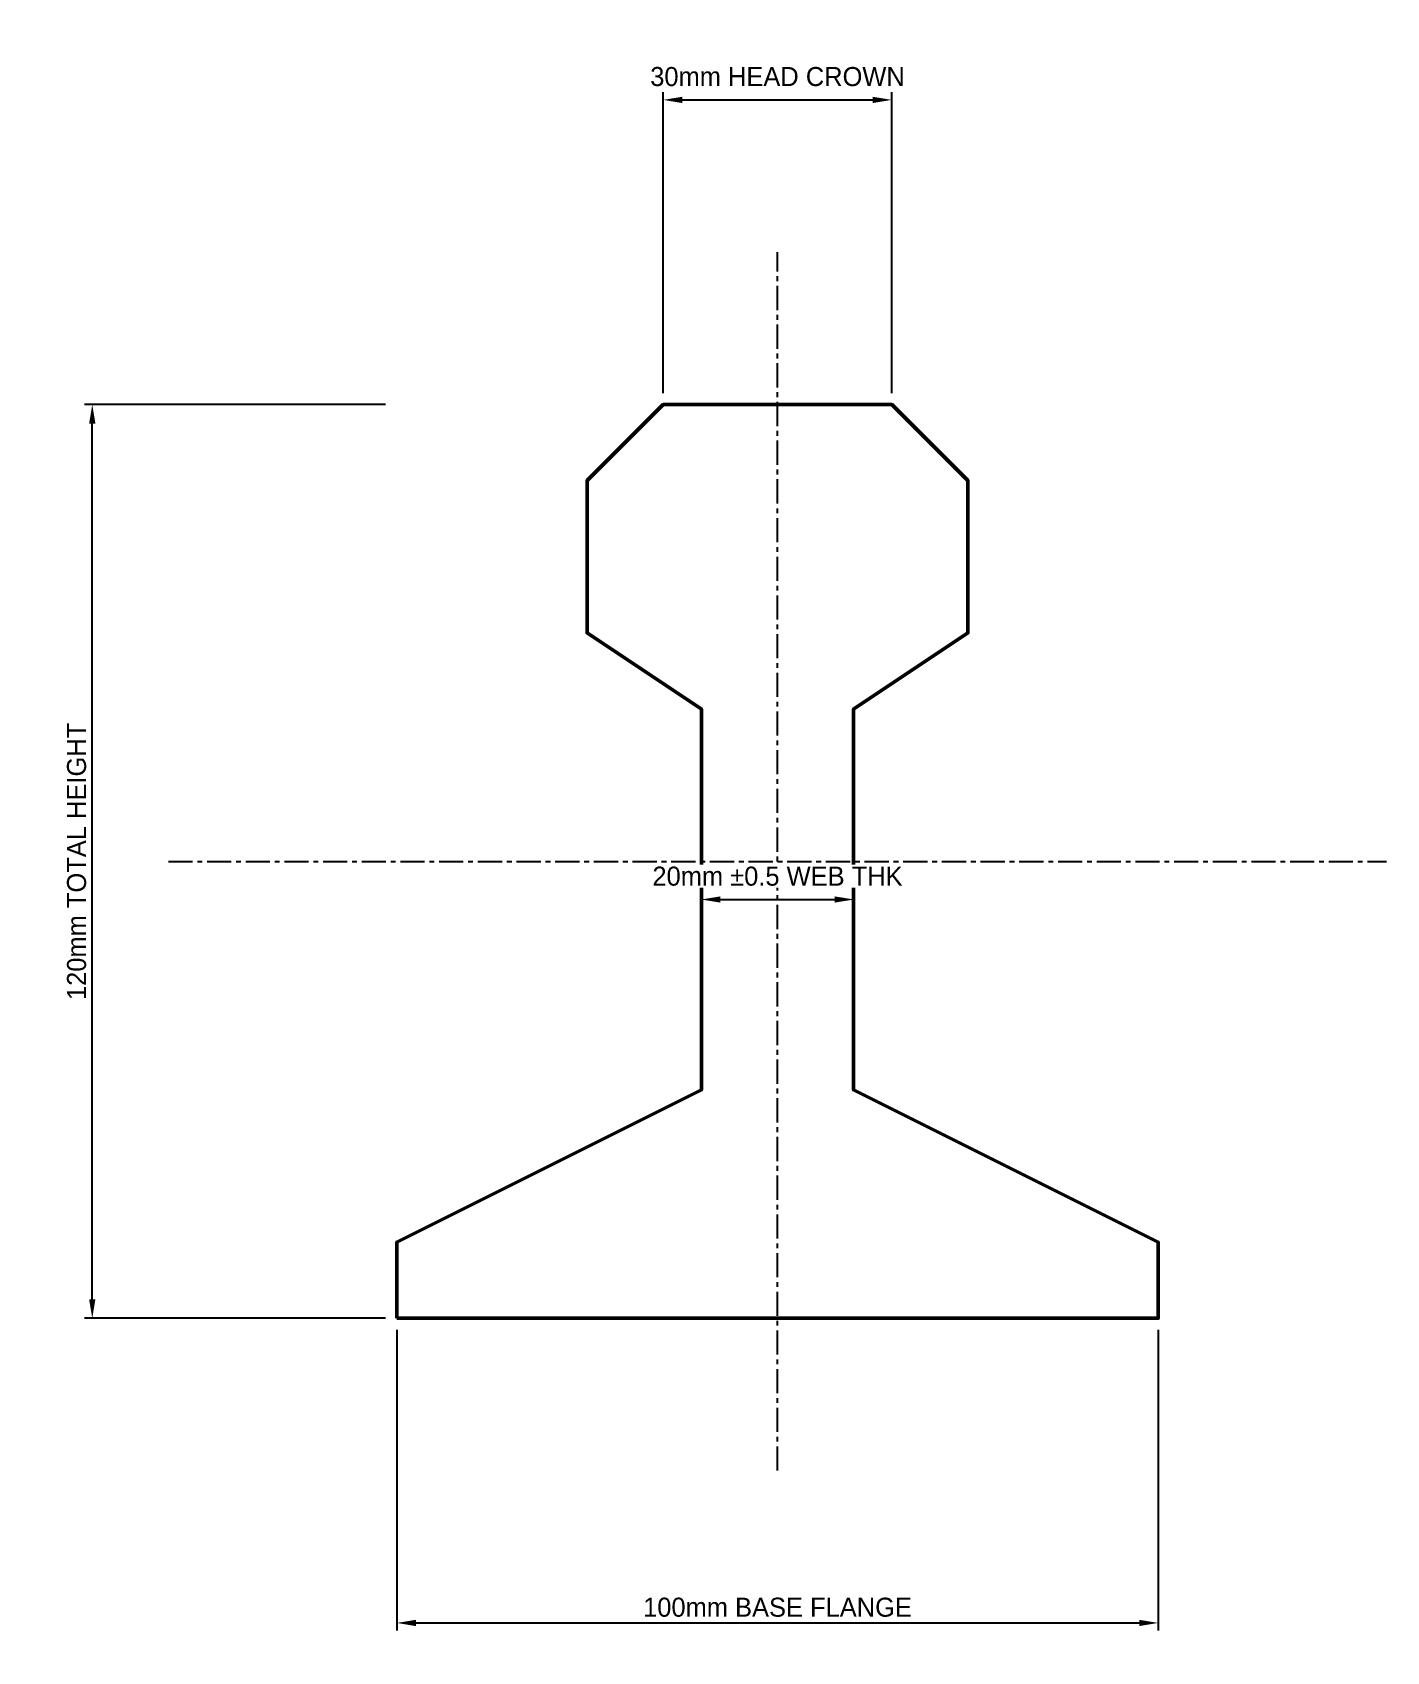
# Model space of a CAD drawing. Header units: metres. Extents: x -48 to 130, y -44 to 169.
import ezdxf

# ---------------------------------------------------------------- set-up
doc = ezdxf.new("R2010")
doc.units = ezdxf.units.M
doc.linetypes.add('CENTER', pattern=[5.08, 3.175, -0.635, 0.635, -0.635])
for name, color, linetype, lineweight in [('CENTERLINES', 7, 'CENTER', 25), ('DIMENSIONS', 7, 'Continuous', 25), ('GEOMETRY', 7, 'Continuous', 50)]:
    doc.layers.add(name, color=color, linetype=linetype, lineweight=lineweight)
doc.dimstyles.new('ENGINEERING_STYLE', dxfattribs={"dimtxt": 2.5, "dimasz": 2.5, "dimexe": 1, "dimexo": 1.5, "dimgap": 0.8, "dimtad": 1, "dimcen": 2.5, "dimazin": 3, "dimtfac": 1, "dimtmove": 0, "dimatfit": 3, "dimtfill": 1})

msp = doc.modelspace()

# ---------------------------------------------------------------- linework, layer by layer
at = {"layer": 'CENTERLINES'}
for p, q in [((50, -20), (50, 140)), ((-30, 60), (130, 60))]:
    msp.add_line(p, q, dxfattribs=at)
at = {"layer": 'GEOMETRY'}
msp.add_lwpolyline([(0, 0), (100, 0), (100, 10), (60, 30), (60, 80), (75, 90), (75, 110), (65, 120), (35, 120), (25, 110), (25, 90), (40, 80), (40, 30), (0, 10)], close=True, dxfattribs=at)

# ---------------------------------------------------------------- next in the draw order: dimensions: what is measured, and where the dimension line sits
at = {"layer": 'DIMENSIONS'}
for base, p1, p2, text in [((35, 160), (35, 120), (65, 120), '30mm HEAD CROWN'), ((40, 55), (40, 55), (60, 55), '20mm %%P0.5 WEB THK'), ((0, -40), (0, 0), (100, 0), '100mm BASE FLANGE')]:
    msp.add_linear_dim(base=base, p1=p1, p2=p2, text=text, dimstyle='ENGINEERING_STYLE', dxfattribs=at).render()

# ---------------------------------------------------------------- next in the draw order: dimensions: what is measured, and where the dimension line sits
msp.add_linear_dim(base=(-40, 0), p1=(0, 0), p2=(0, 120), angle=90, text='120mm TOTAL HEIGHT', dimstyle='ENGINEERING_STYLE', dxfattribs=at).render()

doc.saveas('drawing.dxf')
